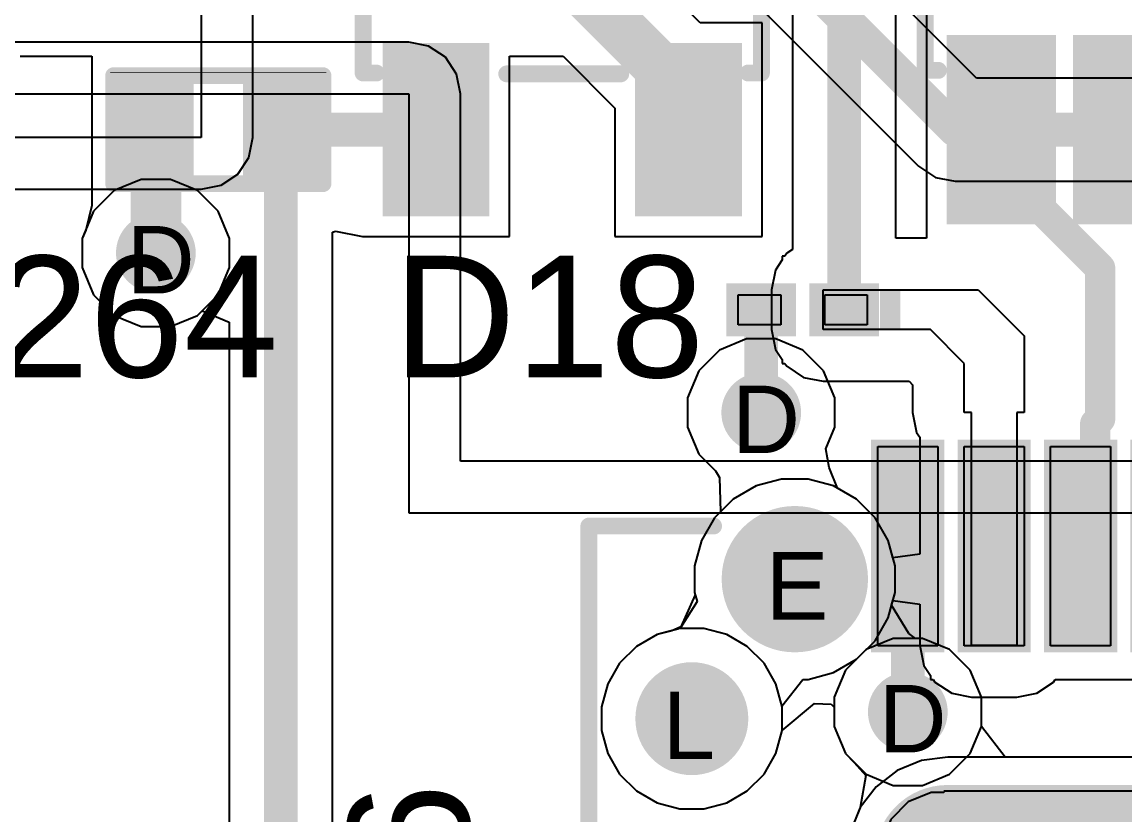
# Model space of a CAD drawing. Header units: inches. Extents: x -11 to 5428, y 0 to 5423.
# Drawn here: x 73.76 to 82.06, y 44.46 to 50.43 of the extents above; entities that cross this region are included whole.
import ezdxf

# ---------------------------------------------------------------- set-up
doc = ezdxf.new("R2010")
doc.units = ezdxf.units.IN
for name, color, linetype in [('Bottom Layer', 5, 'Continuous'), ('Bottom Solder', 6, 'Continuous'), ('Drill Drawing', 1, 'Continuous'), ('GND', 16, 'Continuous'), ('Multi-Layer', 9, 'Continuous'), ('Pad Holes', 156, 'Continuous'), ('PWR', 76, 'Continuous'), ('Top Layer', 1, 'Continuous'), ('Top Overlay', 2, 'Continuous'), ('Top Paste', 8, 'Continuous'), ('Top Solder', 216, 'Continuous'), ('Via Holes', 16, 'Continuous')]:
    doc.layers.add(name, color=color, linetype=linetype)
doc.styles.add('Arial', font='', dxfattribs={"height": 0.2})
doc.styles.get('Arial').set_extended_font_data('Arial')

# ---------------------------------------------------------------- blocks, each defined once
blk = doc.blocks.new('U_E_051N_4BH21_S1B_27')
at = {"layer": 'Bottom Layer'}
h = blk.add_hatch(color=5, dxfattribs=at)
edge = h.paths.add_edge_path()
edge.add_arc((1, 1.175), 0.5, 270, 450)
edge.add_line((1, 1.675), (-1, 1.675))
edge.add_arc((-1, 1.175), 0.5, 90, 270)
edge.add_line((-1, 0.675), (1, 0.675))
h = blk.add_hatch(color=5, dxfattribs=at)
edge = h.paths.add_edge_path()
edge.add_arc((-2.1499, -0.9251), 0.5, 0, 360)
h = blk.add_hatch(color=5, dxfattribs=at)
edge = h.paths.add_edge_path()
edge.add_arc((2.1501, -0.9251), 0.5, 0, 360)
at = {"layer": 'Bottom Solder'}
h = blk.add_hatch(color=6, dxfattribs=at)
edge = h.paths.add_edge_path()
edge.add_arc((1, 1.175), 0.5508, 270, 450)
edge.add_line((1, 1.7258), (-1, 1.7258))
edge.add_arc((-1, 1.175), 0.5508, 90, 270)
edge.add_line((-1, 0.6242), (1, 0.6242))
h = blk.add_hatch(color=6, dxfattribs=at)
edge = h.paths.add_edge_path()
edge.add_arc((-2.9251, 0.125), 0.1016, 0, 360)
h = blk.add_hatch(color=6, dxfattribs=at)
edge = h.paths.add_edge_path()
edge.add_arc((2.9251, 0.125), 0.1016, 0, 360)
h = blk.add_hatch(color=6, dxfattribs=at)
edge = h.paths.add_edge_path()
edge.add_arc((-2.1499, -0.9251), 0.5508, 0, 360)
h = blk.add_hatch(color=6, dxfattribs=at)
edge = h.paths.add_edge_path()
edge.add_arc((2.1501, -0.9251), 0.5508, 0, 360)
at = {"layer": 'GND'}
h = blk.add_hatch(color=16, dxfattribs=at)
edge = h.paths.add_edge_path()
edge.add_arc((1, 1.175), 0.5, 270, 450)
edge.add_line((1, 1.675), (-1, 1.675))
edge.add_arc((-1, 1.175), 0.5, 90, 270)
edge.add_line((-1, 0.675), (1, 0.675))
h = blk.add_hatch(color=16, dxfattribs=at)
edge = h.paths.add_edge_path()
edge.add_arc((-2.1499, -0.9251), 0.5, 0, 360)
h = blk.add_hatch(color=16, dxfattribs=at)
edge = h.paths.add_edge_path()
edge.add_arc((2.1501, -0.9251), 0.5, 0, 360)
at = {"layer": 'Multi-Layer'}
h = blk.add_hatch(color=9, dxfattribs=at)
edge = h.paths.add_edge_path()
edge.add_arc((1, 1.175), 0.5, 270, 450)
edge.add_line((1, 1.675), (-1, 1.675))
edge.add_arc((-1, 1.175), 0.5, 90, 270)
edge.add_line((-1, 0.675), (1, 0.675))
h = blk.add_hatch(color=9, dxfattribs=at)
edge = h.paths.add_edge_path()
edge.add_arc((-2.1499, -0.9251), 0.5, 0, 360)
h = blk.add_hatch(color=9, dxfattribs=at)
edge = h.paths.add_edge_path()
edge.add_arc((2.1501, -0.9251), 0.5, 0, 360)
at = {"layer": 'Pad Holes'}
h = blk.add_hatch(color=7, dxfattribs=at)
edge = h.paths.add_edge_path()
edge.add_arc((1, 1.175), 0.3, 270, 450)
edge.add_line((1, 1.475), (-1, 1.475))
edge.add_arc((-1, 1.175), 0.3, 90, 270)
edge.add_line((-1, 0.875), (1, 0.875))
h = blk.add_hatch(color=7, dxfattribs=at)
edge = h.paths.add_edge_path()
edge.add_arc((2.9251, 0.125), 0.425, 0, 360)
h = blk.add_hatch(color=7, dxfattribs=at)
edge = h.paths.add_edge_path()
edge.add_arc((-2.9251, 0.125), 0.35, 0, 360)
h = blk.add_hatch(color=7, dxfattribs=at)
edge = h.paths.add_edge_path()
edge.add_arc((-2.1499, -0.9251), 0.35, 0, 360)
h = blk.add_hatch(color=7, dxfattribs=at)
edge = h.paths.add_edge_path()
edge.add_arc((2.1501, -0.9251), 0.35, 0, 360)
at = {"layer": 'PWR'}
h = blk.add_hatch(color=76, dxfattribs=at)
edge = h.paths.add_edge_path()
edge.add_arc((1, 1.175), 0.5, 270, 450)
edge.add_line((1, 1.675), (-1, 1.675))
edge.add_arc((-1, 1.175), 0.5, 90, 270)
edge.add_line((-1, 0.675), (1, 0.675))
h = blk.add_hatch(color=76, dxfattribs=at)
edge = h.paths.add_edge_path()
edge.add_arc((-2.1499, -0.9251), 0.5, 0, 360)
h = blk.add_hatch(color=76, dxfattribs=at)
edge = h.paths.add_edge_path()
edge.add_arc((2.1501, -0.9251), 0.5, 0, 360)
at = {"layer": 'Top Layer'}
h = blk.add_hatch(color=1, dxfattribs=at)
edge = h.paths.add_edge_path()
edge.add_arc((1, 1.175), 0.5, 270, 450)
edge.add_line((1, 1.675), (-1, 1.675))
edge.add_arc((-1, 1.175), 0.5, 90, 270)
edge.add_line((-1, 0.675), (1, 0.675))
h = blk.add_hatch(color=1, dxfattribs=at)
edge = h.paths.add_edge_path()
edge.add_arc((-2.1499, -0.9251), 0.5, 0, 360)
for points in [[(-1.525, -1.925), (-1.525, -0.425), (-1.075, -0.425), (-1.075, -1.925)], [(-0.875, -1.925), (-0.875, -0.425), (-0.425, -0.425), (-0.425, -1.925)], [(-0.225, -1.925), (-0.225, -0.425), (0.225, -0.425), (0.225, -1.925)], [(0.425, -1.925), (0.425, -0.425), (0.875, -0.425), (0.875, -1.925)], [(1.075, -1.925), (1.075, -0.425), (1.525, -0.425), (1.525, -1.925)]]:
    blk.add_hatch(color=1, dxfattribs=at).paths.add_polyline_path(points)
h = blk.add_hatch(color=1, dxfattribs=at)
edge = h.paths.add_edge_path()
edge.add_arc((2.1501, -0.9251), 0.5, 0, 360)
at = {"layer": 'Top Solder'}
h = blk.add_hatch(color=216, dxfattribs=at)
edge = h.paths.add_edge_path()
edge.add_arc((1, 1.175), 0.5508, 270, 450)
edge.add_line((1, 1.7258), (-1, 1.7258))
edge.add_arc((-1, 1.175), 0.5508, 90, 270)
edge.add_line((-1, 0.6242), (1, 0.6242))
h = blk.add_hatch(color=216, dxfattribs=at)
edge = h.paths.add_edge_path()
edge.add_arc((-2.9251, 0.125), 0.1016, 0, 360)
h = blk.add_hatch(color=216, dxfattribs=at)
edge = h.paths.add_edge_path()
edge.add_arc((2.9251, 0.125), 0.1016, 0, 360)
h = blk.add_hatch(color=216, dxfattribs=at)
edge = h.paths.add_edge_path()
edge.add_arc((-2.1499, -0.9251), 0.5508, 0, 360)
for points in [[(-1.5758, -1.9758), (-1.5758, -0.3742), (-1.0242, -0.3742), (-1.0242, -1.9758)], [(-0.9258, -1.9758), (-0.9258, -0.3742), (-0.3742, -0.3742), (-0.3742, -1.9758)], [(-0.2758, -1.9758), (-0.2758, -0.3742), (0.2758, -0.3742), (0.2758, -1.9758)], [(0.3742, -1.9758), (0.3742, -0.3742), (0.9258, -0.3742), (0.9258, -1.9758)], [(1.0242, -1.9758), (1.0242, -0.3742), (1.5758, -0.3742), (1.5758, -1.9758)]]:
    blk.add_hatch(color=216, dxfattribs=at).paths.add_polyline_path(points)
h = blk.add_hatch(color=216, dxfattribs=at)
edge = h.paths.add_edge_path()
edge.add_arc((2.1501, -0.9251), 0.5508, 0, 360)
at = {"layer": 'Top Overlay'}
for points in [[(-1.6116, 1.575, 0.127, 0.127, 0), (-3.7, 1.575, 0.127, 0.127, 0)], [(-3.7, 1.575, 0.127, 0.127, 0), (-3.7, -1.325, 0.127, 0.127, 0)], [(3.7, 1.575, 0.127, 0.127, 0), (1.6116, 1.575, 0.127, 0.127, 0)], [(3.7, 1.575, 0.127, 0.127, 0), (3.7, -1.325, 0.127, 0.127, 0)], [(-2.7614, -1.325, 0.127, 0.127, 0), (-3.7, -1.325, 0.127, 0.127, 0)], [(3.7, -1.325, 0.127, 0.127, 0), (2.7617, -1.325, 0.127, 0.127, 0)]]:
    blk.add_lwpolyline(points, format="xyseb", dxfattribs=at)
for points in [[(-3.7318, 1.575, 0.0635, 0.0635, 1), (-3.6683, 1.575, 0.0635, 0.0635, 1)], [(-3.7318, 1.575, 0.0635, 0.0635, 1), (-3.6683, 1.575, 0.0635, 0.0635, 1)], [(-1.6433, 1.575, 0.0635, 0.0635, 1), (-1.5798, 1.575, 0.0635, 0.0635, 1)], [(1.5798, 1.575, 0.0635, 0.0635, 1), (1.6433, 1.575, 0.0635, 0.0635, 1)], [(3.6682, 1.575, 0.0635, 0.0635, 1), (3.7317, 1.575, 0.0635, 0.0635, 1)], [(3.6682, 1.575, 0.0635, 0.0635, 1), (3.7317, 1.575, 0.0635, 0.0635, 1)], [(-3.7318, -1.325, 0.0635, 0.0635, 1), (-3.6683, -1.325, 0.0635, 0.0635, 1)], [(-3.7318, -1.325, 0.0635, 0.0635, 1), (-3.6683, -1.325, 0.0635, 0.0635, 1)], [(-2.7931, -1.325, 0.0635, 0.0635, 1), (-2.7296, -1.325, 0.0635, 0.0635, 1)], [(2.7299, -1.325, 0.0635, 0.0635, 1), (2.7934, -1.325, 0.0635, 0.0635, 1)], [(3.6682, -1.325, 0.0635, 0.0635, 1), (3.7317, -1.325, 0.0635, 0.0635, 1)], [(3.6682, -1.325, 0.0635, 0.0635, 1), (3.7317, -1.325, 0.0635, 0.0635, 1)]]:
    blk.add_lwpolyline(points, format="xyseb", close=True, dxfattribs=at)
at = {"layer": 'Top Paste'}
for p, q in [((-1.1214, 1.68), (-1.2904, 1.61)), ((-1.0299, 1.68), (-1.1214, 1.68)), ((1.0501, 1.68), (-1.0299, 1.68)), ((1.1396, 1.68), (1.0501, 1.68)), ((1.0501, 1.68), (1.0501, 1.68)), ((1.305, 1.6115), (1.1396, 1.68)), ((-1.2904, 1.61), (-1.4198, 1.4806)), ((1.4316, 1.4849), (1.305, 1.6115)), ((-1.4198, 1.4806), (-1.4899, 1.3115)), ((1.5001, 1.3196), (1.4316, 1.4849)), ((-1.4899, 1.3115), (-1.4899, 1.22)), ((1.5001, 1.23), (1.5001, 1.3196)), ((-1.4899, 1.22), (-1.4899, 1.22)), ((-1.4899, 1.22), (-1.4899, 1.14)), ((1.5001, 1.15), (1.5001, 1.23)), ((-1.4899, 1.14), (-1.4899, 1.0465)), ((1.5001, 1.0565), (1.5001, 1.15)), ((1.5001, 1.15), (1.5001, 1.15)), ((-1.4899, 1.0465), (-1.4183, 0.8738)), ((1.4286, 0.8838), (1.5001, 1.0565)), ((-1.4183, 0.8738), (-1.2861, 0.7416)), ((1.2964, 0.7516), (1.4286, 0.8838)), ((1.1236, 0.68), (1.2964, 0.7516)), ((-1.2861, 0.7416), (-1.1133, 0.67)), ((-1.1133, 0.67), (-1.0199, 0.67)), ((-1.0199, 0.67), (-1.0199, 0.67)), ((-1.0199, 0.67), (1.0201, 0.67)), ((1.0201, 0.67), (1.0221, 0.67)), ((1.0221, 0.67), (1.0258, 0.6716)), ((1.0258, 0.6716), (1.0286, 0.6744)), ((1.0286, 0.6744), (1.0301, 0.678)), ((1.0301, 0.678), (1.0301, 0.68)), ((1.0301, 0.68), (1.1236, 0.68)), ((-1.5249, -1.9238), (-1.5249, -0.4237)), ((-1.5249, -0.4237), (-1.0749, -0.4237)), ((-1.0749, -0.4237), (-1.0749, -1.9238)), ((-0.8749, -1.9238), (-0.8749, -0.4237)), ((-0.8749, -0.4237), (-0.4249, -0.4237)), ((-0.4249, -0.4237), (-0.4249, -1.9238)), ((-0.2249, -1.9238), (-0.2249, -0.4237)), ((-0.2249, -0.4237), (0.2251, -0.4237)), ((0.2251, -0.4237), (0.2251, -1.9238)), ((0.425, -1.9238), (0.425, -0.4237)), ((0.425, -0.4237), (0.8751, -0.4237)), ((0.8751, -0.4237), (0.8751, -1.9238)), ((1.075, -1.9238), (1.075, -0.4237)), ((1.075, -0.4237), (1.5251, -0.4237)), ((1.5251, -0.4237), (1.5251, -1.9238)), ((-1.0749, -1.9238), (-1.5249, -1.9238)), ((-0.4249, -1.9238), (-0.8749, -1.9238)), ((0.2251, -1.9238), (-0.2249, -1.9238)), ((0.8751, -1.9238), (0.425, -1.9238)), ((1.5251, -1.9238), (1.075, -1.9238))]:
    blk.add_line(p, q, dxfattribs=at)
for points in [[(-1.8999, -0.925, 0.5, 0.5, 1), (-2.3998, -0.925, 0.5, 0.5, 1)], [(2.4, -0.925, 0.5, 0.5, 1), (1.9002, -0.925, 0.5, 0.5, 1)], [(-2.5248, -0.925, 0.25, 0.25, 1), (-2.2748, -0.925, 0.25, 0.25, 1)], [(-2.0249, -0.925, 0.25, 0.25, 1), (-1.7749, -0.925, 0.25, 0.25, 1)], [(1.7752, -0.925, 0.25, 0.25, 1), (2.0252, -0.925, 0.25, 0.25, 1)], [(2.275, -0.925, 0.25, 0.25, 1), (2.525, -0.925, 0.25, 0.25, 1)]]:
    blk.add_lwpolyline(points, format="xyseb", close=True, dxfattribs=at)
blk = doc.blocks.new('R___0402_35')
at = {"layer": 'Top Layer'}
for points in [[(-0.6985, -0.3175), (-0.6985, 0.3175), (-0.2413, 0.3175), (-0.2413, -0.3175)], [(0.2413, -0.3175), (0.2413, 0.3175), (0.6985, 0.3175), (0.6985, -0.3175)]]:
    blk.add_hatch(color=1, dxfattribs=at).paths.add_polyline_path(points)
at = {"layer": 'Top Paste'}
for points in [[(-0.6985, -0.3175), (-0.6985, 0.3175), (-0.2413, 0.3175), (-0.2413, -0.3175)], [(0.2413, -0.3175), (0.2413, 0.3175), (0.6985, 0.3175), (0.6985, -0.3175)]]:
    blk.add_hatch(color=8, dxfattribs=at).paths.add_polyline_path(points)
at = {"layer": 'Top Solder'}
for points in [[(-0.7535, -0.3725), (-0.7535, 0.3725), (-0.1863, 0.3725), (-0.1863, -0.3725)], [(0.1863, -0.3725), (0.1863, 0.3725), (0.7535, 0.3725), (0.7535, -0.3725)]]:
    blk.add_hatch(color=216, dxfattribs=at).paths.add_polyline_path(points)
at = {"layer": 'Top Overlay'}
for points in [[(0.7874, 0.4064, 0.127, 0.127, 0), (-0.7874, 0.4064, 0.127, 0.127, 0)], [(-0.7874, 0.4064, 0.127, 0.127, 0), (-0.7874, -0.4064, 0.127, 0.127, 0)], [(0.7874, 0.4064, 0.127, 0.127, 0), (0.7874, -0.4064, 0.127, 0.127, 0)], [(0.7874, -0.4064, 0.127, 0.127, 0), (-0.7874, -0.4064, 0.127, 0.127, 0)], [(0.8128, -0.4318, 0.00323, 0.00323, 0), (-0.8128, -0.4318, 0.00323, 0.00323, 0)]]:
    blk.add_lwpolyline(points, format="xyseb", dxfattribs=at)
for points in [[(-0.8191, 0.4064, 0.0635, 0.0635, 1), (-0.7556, 0.4064, 0.0635, 0.0635, 1)], [(-0.8191, 0.4064, 0.0635, 0.0635, 1), (-0.7556, 0.4064, 0.0635, 0.0635, 1)], [(0.7557, 0.4064, 0.0635, 0.0635, 1), (0.8192, 0.4064, 0.0635, 0.0635, 1)], [(0.7557, 0.4064, 0.0635, 0.0635, 1), (0.8192, 0.4064, 0.0635, 0.0635, 1)], [(-0.8191, -0.4064, 0.0635, 0.0635, 1), (-0.7556, -0.4064, 0.0635, 0.0635, 1)], [(-0.8191, -0.4064, 0.0635, 0.0635, 1), (-0.7556, -0.4064, 0.0635, 0.0635, 1)], [(0.7557, -0.4064, 0.0635, 0.0635, 1), (0.8192, -0.4064, 0.0635, 0.0635, 1)], [(0.7557, -0.4064, 0.0635, 0.0635, 1), (0.8192, -0.4064, 0.0635, 0.0635, 1)], [(-0.8136, -0.4318, 0.00161, 0.00161, 1), (-0.812, -0.4318, 0.00161, 0.00161, 1)], [(0.812, -0.4318, 0.00161, 0.00161, 1), (0.8136, -0.4318, 0.00161, 0.00161, 1)]]:
    blk.add_lwpolyline(points, format="xyseb", close=True, dxfattribs=at)
blk = doc.blocks.new('D_____0201_51')
at = {"layer": 'Top Layer'}
for points in [[(-0.525, 0.15), (-0.1, 0.15), (-0.1, -0.15), (-0.525, -0.15)], [(0.1, 0.15), (0.525, 0.15), (0.525, -0.15), (0.1, -0.15)]]:
    blk.add_hatch(color=1, dxfattribs=at).paths.add_polyline_path(points)
at = {"layer": 'Top Overlay'}
blk.add_hatch(color=2, dxfattribs=at).paths.add_polyline_path([(-0.7348, -0.1498), (-0.5824, -0.1498), (-0.5824, 0.1501), (-0.7348, 0.1501)])
at = {"layer": 'Top Solder'}
for points in [[(-0.575, 0.2), (-0.05, 0.2), (-0.05, -0.2), (-0.575, -0.2)], [(0.05, 0.2), (0.575, 0.2), (0.575, -0.2), (0.05, -0.2)]]:
    blk.add_hatch(color=216, dxfattribs=at).paths.add_polyline_path(points)
at = {"layer": 'Top Paste'}
for p, q in [((-0.485, -0.1125), (-0.485, 0.1125)), ((-0.485, 0.1125), (-0.165, 0.1125)), ((-0.165, 0.1125), (-0.165, -0.1125)), ((0.165, -0.1125), (0.165, 0.1125)), ((0.165, 0.1125), (0.485, 0.1125)), ((0.485, 0.1125), (0.485, -0.1125)), ((-0.165, -0.1125), (-0.485, -0.1125)), ((0.485, -0.1125), (0.165, -0.1125))]:
    blk.add_line(p, q, dxfattribs=at)
blk = doc.blocks.new('SOT_23_5_52')
at = {"layer": 'Top Layer'}
for points in [[(-1.85, 1.25), (-0.75, 1.25), (-0.75, 0.65), (-1.85, 0.65)], [(0.75, 1.25), (1.85, 1.25), (1.85, 0.65), (0.75, 0.65)], [(-1.85, 0.3), (-0.75, 0.3), (-0.75, -0.3), (-1.85, -0.3)], [(-1.85, -0.65), (-0.75, -0.65), (-0.75, -1.25), (-1.85, -1.25)], [(0.75, -0.65), (1.85, -0.65), (1.85, -1.25), (0.75, -1.25)]]:
    blk.add_hatch(color=1, dxfattribs=at).paths.add_polyline_path(points)
at = {"layer": 'Top Paste'}
for points in [[(-1.85, 1.25), (-0.75, 1.25), (-0.75, 0.65), (-1.85, 0.65)], [(0.75, 1.25), (1.85, 1.25), (1.85, 0.65), (0.75, 0.65)], [(-1.85, 0.3), (-0.75, 0.3), (-0.75, -0.3), (-1.85, -0.3)], [(-1.85, -0.65), (-0.75, -0.65), (-0.75, -1.25), (-1.85, -1.25)], [(0.75, -0.65), (1.85, -0.65), (1.85, -1.25), (0.75, -1.25)]]:
    blk.add_hatch(color=8, dxfattribs=at).paths.add_polyline_path(points)
at = {"layer": 'Top Solder'}
for points in [[(-1.9516, 1.3516), (-0.6484, 1.3516), (-0.6484, 0.5484), (-1.9516, 0.5484)], [(0.6484, 1.3516), (1.9516, 1.3516), (1.9516, 0.5484), (0.6484, 0.5484)], [(-1.9516, 0.4016), (-0.6484, 0.4016), (-0.6484, -0.4016), (-1.9516, -0.4016)], [(-1.9516, -0.5484), (-0.6484, -0.5484), (-0.6484, -1.3516), (-1.9516, -1.3516)], [(0.6484, -0.5484), (1.9516, -0.5484), (1.9516, -1.3516), (0.6484, -1.3516)]]:
    blk.add_hatch(color=216, dxfattribs=at).paths.add_polyline_path(points)
at = {"layer": 'Top Overlay'}
for points in [[(0.8736, 1.4986, 0.127, 0.127, 0), (-0.879, 1.4986, 0.127, 0.127, 0)], [(-0.879, 1.3986, 0.127, 0.127, 0), (-0.879, 1.4986, 0.127, 0.127, 0)], [(0.8736, 1.3986, 0.127, 0.127, 0), (0.8736, 1.4986, 0.127, 0.127, 0)], [(-2.0066, 0.9398, 0.127, 0.127, 0), (-2.1336, 1.0668, 0.127, 0.127, 0)], [(-2.1336, 0.8128, 0.127, 0.127, 0), (-2.1336, 1.0668, 0.127, 0.127, 0)], [(-2.1336, 0.8128, 0.127, 0.127, 0), (-2.0066, 0.9398, 0.127, 0.127, 0)], [(0.88, -0.418, 0.127, 0.127, 0), (0.88, 0.44, 0.127, 0.127, 0)], [(-0.879, -1.4986, 0.127, 0.127, 0), (-0.879, -1.3986, 0.127, 0.127, 0)], [(0.8736, -1.4986, 0.127, 0.127, 0), (0.8736, -1.3986, 0.127, 0.127, 0)], [(0.8736, -1.4986, 0.127, 0.127, 0), (-0.879, -1.4986, 0.127, 0.127, 0)]]:
    blk.add_lwpolyline(points, format="xyseb", dxfattribs=at)
for points in [[(-0.9108, 1.4986, 0.0635, 0.0635, 1), (-0.8473, 1.4986, 0.0635, 0.0635, 1)], [(-0.9108, 1.4986, 0.0635, 0.0635, 1), (-0.8473, 1.4986, 0.0635, 0.0635, 1)], [(0.8418, 1.4986, 0.0635, 0.0635, 1), (0.9053, 1.4986, 0.0635, 0.0635, 1)], [(0.8418, 1.4986, 0.0635, 0.0635, 1), (0.9053, 1.4986, 0.0635, 0.0635, 1)], [(-0.9108, 1.3986, 0.0635, 0.0635, 1), (-0.8473, 1.3986, 0.0635, 0.0635, 1)], [(0.8418, 1.3986, 0.0635, 0.0635, 1), (0.9053, 1.3986, 0.0635, 0.0635, 1)], [(-2.1654, 1.0668, 0.0635, 0.0635, 1), (-2.1019, 1.0668, 0.0635, 0.0635, 1)], [(-2.1654, 1.0668, 0.0635, 0.0635, 1), (-2.1019, 1.0668, 0.0635, 0.0635, 1)], [(-2.0384, 0.9398, 0.0635, 0.0635, 1), (-1.9749, 0.9398, 0.0635, 0.0635, 1)], [(-2.0384, 0.9398, 0.0635, 0.0635, 1), (-1.9749, 0.9398, 0.0635, 0.0635, 1)], [(-2.1654, 0.8128, 0.0635, 0.0635, 1), (-2.1019, 0.8128, 0.0635, 0.0635, 1)], [(-2.1654, 0.8128, 0.0635, 0.0635, 1), (-2.1019, 0.8128, 0.0635, 0.0635, 1)], [(0.8482, 0.44, 0.0635, 0.0635, 1), (0.9117, 0.44, 0.0635, 0.0635, 1)], [(0.8482, -0.418, 0.0635, 0.0635, 1), (0.9117, -0.418, 0.0635, 0.0635, 1)], [(-0.9108, -1.3986, 0.0635, 0.0635, 1), (-0.8473, -1.3986, 0.0635, 0.0635, 1)], [(0.8418, -1.3986, 0.0635, 0.0635, 1), (0.9053, -1.3986, 0.0635, 0.0635, 1)], [(-0.9108, -1.4986, 0.0635, 0.0635, 1), (-0.8473, -1.4986, 0.0635, 0.0635, 1)], [(-0.9108, -1.4986, 0.0635, 0.0635, 1), (-0.8473, -1.4986, 0.0635, 0.0635, 1)], [(0.8418, -1.4986, 0.0635, 0.0635, 1), (0.9053, -1.4986, 0.0635, 0.0635, 1)], [(0.8418, -1.4986, 0.0635, 0.0635, 1), (0.9053, -1.4986, 0.0635, 0.0635, 1)]]:
    blk.add_lwpolyline(points, format="xyseb", close=True, dxfattribs=at)
blk = doc.blocks.new('SOT_23_6_53')
at = {"layer": 'Top Layer'}
for points in [[(-1.92, 1.26), (-0.7, 1.26), (-0.7, 0.64), (-1.92, 0.64)], [(0.7, 1.26), (1.92, 1.26), (1.92, 0.64), (0.7, 0.64)], [(-1.92, 0.31), (-0.7, 0.31), (-0.7, -0.31), (-1.92, -0.31)], [(0.7, 0.31), (1.92, 0.31), (1.92, -0.31), (0.7, -0.31)], [(-1.92, -0.64), (-0.7, -0.64), (-0.7, -1.26), (-1.92, -1.26)], [(0.7, -0.64), (1.92, -0.64), (1.92, -1.26), (0.7, -1.26)]]:
    blk.add_hatch(color=1, dxfattribs=at).paths.add_polyline_path(points)
at = {"layer": 'Top Paste'}
for points in [[(-1.92, 1.26), (-0.7, 1.26), (-0.7, 0.64), (-1.92, 0.64)], [(0.7, 1.26), (1.92, 1.26), (1.92, 0.64), (0.7, 0.64)], [(-1.92, 0.31), (-0.7, 0.31), (-0.7, -0.31), (-1.92, -0.31)], [(0.7, 0.31), (1.92, 0.31), (1.92, -0.31), (0.7, -0.31)], [(-1.92, -0.64), (-0.7, -0.64), (-0.7, -1.26), (-1.92, -1.26)], [(0.7, -0.64), (1.92, -0.64), (1.92, -1.26), (0.7, -1.26)]]:
    blk.add_hatch(color=8, dxfattribs=at).paths.add_polyline_path(points)
at = {"layer": 'Top Solder'}
for points in [[(-2.0216, 1.3616), (-0.5984, 1.3616), (-0.5984, 0.5384), (-2.0216, 0.5384)], [(0.5984, 1.3616), (2.0216, 1.3616), (2.0216, 0.5384), (0.5984, 0.5384)], [(-2.0216, 0.4116), (-0.5984, 0.4116), (-0.5984, -0.4116), (-2.0216, -0.4116)], [(0.5984, 0.4116), (2.0216, 0.4116), (2.0216, -0.4116), (0.5984, -0.4116)], [(-2.0216, -0.5384), (-0.5984, -0.5384), (-0.5984, -1.3616), (-2.0216, -1.3616)], [(0.5984, -0.5384), (2.0216, -0.5384), (2.0216, -1.3616), (0.5984, -1.3616)]]:
    blk.add_hatch(color=216, dxfattribs=at).paths.add_polyline_path(points)
at = {"layer": 'Top Overlay'}
for points in [[(0.8636, 1.524, 0.127, 0.127, 0), (-0.889, 1.524, 0.127, 0.127, 0)], [(-0.889, 1.424, 0.127, 0.127, 0), (-0.889, 1.524, 0.127, 0.127, 0)], [(0.8636, 1.424, 0.127, 0.127, 0), (0.8636, 1.524, 0.127, 0.127, 0)], [(-2.0574, 0.9652, 0.127, 0.127, 0), (-2.1844, 1.0922, 0.127, 0.127, 0)], [(-2.1844, 0.8382, 0.127, 0.127, 0), (-2.1844, 1.0922, 0.127, 0.127, 0)], [(-2.1844, 0.8382, 0.127, 0.127, 0), (-2.0574, 0.9652, 0.127, 0.127, 0)], [(-0.889, -1.524, 0.127, 0.127, 0), (-0.889, -1.424, 0.127, 0.127, 0)], [(0.8636, -1.524, 0.127, 0.127, 0), (0.8636, -1.424, 0.127, 0.127, 0)], [(0.8636, -1.524, 0.127, 0.127, 0), (-0.889, -1.524, 0.127, 0.127, 0)]]:
    blk.add_lwpolyline(points, format="xyseb", dxfattribs=at)
for points in [[(-0.9207, 1.524, 0.0635, 0.0635, 1), (-0.8572, 1.524, 0.0635, 0.0635, 1)], [(-0.9207, 1.524, 0.0635, 0.0635, 1), (-0.8572, 1.524, 0.0635, 0.0635, 1)], [(0.8319, 1.524, 0.0635, 0.0635, 1), (0.8954, 1.524, 0.0635, 0.0635, 1)], [(0.8319, 1.524, 0.0635, 0.0635, 1), (0.8954, 1.524, 0.0635, 0.0635, 1)], [(-0.9207, 1.424, 0.0635, 0.0635, 1), (-0.8572, 1.424, 0.0635, 0.0635, 1)], [(0.8319, 1.424, 0.0635, 0.0635, 1), (0.8954, 1.424, 0.0635, 0.0635, 1)], [(-2.2161, 1.0922, 0.0635, 0.0635, 1), (-2.1526, 1.0922, 0.0635, 0.0635, 1)], [(-2.2161, 1.0922, 0.0635, 0.0635, 1), (-2.1526, 1.0922, 0.0635, 0.0635, 1)], [(-2.0891, 0.9652, 0.0635, 0.0635, 1), (-2.0256, 0.9652, 0.0635, 0.0635, 1)], [(-2.0891, 0.9652, 0.0635, 0.0635, 1), (-2.0256, 0.9652, 0.0635, 0.0635, 1)], [(-2.2161, 0.8382, 0.0635, 0.0635, 1), (-2.1526, 0.8382, 0.0635, 0.0635, 1)], [(-2.2161, 0.8382, 0.0635, 0.0635, 1), (-2.1526, 0.8382, 0.0635, 0.0635, 1)], [(-0.9207, -1.424, 0.0635, 0.0635, 1), (-0.8572, -1.424, 0.0635, 0.0635, 1)], [(0.8319, -1.424, 0.0635, 0.0635, 1), (0.8954, -1.424, 0.0635, 0.0635, 1)], [(-0.9207, -1.524, 0.0635, 0.0635, 1), (-0.8572, -1.524, 0.0635, 0.0635, 1)], [(-0.9207, -1.524, 0.0635, 0.0635, 1), (-0.8572, -1.524, 0.0635, 0.0635, 1)], [(0.8319, -1.524, 0.0635, 0.0635, 1), (0.8954, -1.524, 0.0635, 0.0635, 1)], [(0.8319, -1.524, 0.0635, 0.0635, 1), (0.8954, -1.524, 0.0635, 0.0635, 1)]]:
    blk.add_lwpolyline(points, format="xyseb", close=True, dxfattribs=at)

msp = doc.modelspace()

# ---------------------------------------------------------------- hatches: boundary and pattern name
at = {"layer": 'Bottom Layer'}
h = msp.add_hatch(color=5, dxfattribs=at)
edge = h.paths.add_edge_path()
edge.add_arc((74.7663, 48.6871), 0.3, 0, 360)
h = msp.add_hatch(color=5, dxfattribs=at)
edge = h.paths.add_edge_path()
edge.add_arc((79.3216, 47.4858), 0.3, 0, 360)
h = msp.add_hatch(color=5, dxfattribs=at)
edge = h.paths.add_edge_path()
edge.add_arc((80.4247, 45.2325), 0.3, 0, 360)
at = {"layer": 'GND'}
h = msp.add_hatch(color=16, dxfattribs=at)
edge = h.paths.add_edge_path()
edge.add_arc((74.7663, 48.6871), 0.3, 0, 360)
h = msp.add_hatch(color=16, dxfattribs=at)
edge = h.paths.add_edge_path()
edge.add_arc((79.3216, 47.4858), 0.3, 0, 360)
h = msp.add_hatch(color=16, dxfattribs=at)
edge = h.paths.add_edge_path()
edge.add_arc((80.4247, 45.2325), 0.3, 0, 360)
at = {"layer": 'PWR'}
h = msp.add_hatch(color=76, dxfattribs=at)
edge = h.paths.add_edge_path()
edge.add_arc((74.7663, 48.6871), 0.3, 0, 360)
h = msp.add_hatch(color=76, dxfattribs=at)
edge = h.paths.add_edge_path()
edge.add_arc((79.3216, 47.4858), 0.3, 0, 360)
h = msp.add_hatch(color=76, dxfattribs=at)
edge = h.paths.add_edge_path()
edge.add_arc((80.4247, 45.2325), 0.3, 0, 360)
at = {"layer": 'Top Layer'}
h = msp.add_hatch(color=1, dxfattribs=at)
edge = h.paths.add_edge_path()
edge.add_arc((74.7663, 48.6871), 0.3, 0, 360)
h = msp.add_hatch(color=1, dxfattribs=at)
edge = h.paths.add_edge_path()
edge.add_arc((79.3216, 47.4858), 0.3, 0, 360)
h = msp.add_hatch(color=1, dxfattribs=at)
edge = h.paths.add_edge_path()
edge.add_arc((80.4247, 45.2325), 0.3, 0, 360)
at = {"layer": 'Via Holes'}
h = msp.add_hatch(color=7, dxfattribs=at)
edge = h.paths.add_edge_path()
edge.add_arc((74.7663, 48.6871), 0.15, 0, 360)
h = msp.add_hatch(color=7, dxfattribs=at)
edge = h.paths.add_edge_path()
edge.add_arc((79.3216, 47.4858), 0.15, 0, 360)
h = msp.add_hatch(color=7, dxfattribs=at)
edge = h.paths.add_edge_path()
edge.add_arc((80.4247, 45.2325), 0.15, 0, 360)

# ---------------------------------------------------------------- linework, layer by layer
at = {"layer": 'Bottom Layer'}
for p, q in [((80.9414, 50.004), (79.163, 51.7825)), ((78.4998, 51.3469), (80.5058, 49.3408)), ((84.2383, 50.004), (80.9414, 50.004)), ((80.5058, 49.3408), (80.6319, 49.2566)), ((74.6561, 49.2411), (74.4525, 49.1567)), ((74.8765, 49.2411), (74.6561, 49.2411)), ((75.0801, 49.1567), (74.8765, 49.2411)), ((80.6319, 49.2566), (80.7805, 49.2271)), ((80.7805, 49.2271), (84.2383, 49.2271)), ((74.4525, 49.1567), (74.2966, 49.0009)), ((75.236, 49.0009), (75.0801, 49.1567)), ((74.2966, 49.0009), (74.2123, 48.7973)), ((75.3203, 48.7973), (75.236, 49.0009)), ((74.2123, 48.7973), (74.2123, 48.5769)), ((75.3203, 48.5769), (75.3203, 48.7973)), ((74.2123, 48.5769), (74.2966, 48.3732)), ((75.236, 48.3732), (75.3203, 48.5769)), ((74.2966, 48.3732), (74.4525, 48.2174)), ((75.0801, 48.2174), (75.236, 48.3732)), ((74.4525, 48.2174), (74.6561, 48.1331)), ((74.8765, 48.1331), (75.0801, 48.2174)), ((74.6561, 48.1331), (74.8765, 48.1331)), ((79.4752, 46.9859), (79.2835, 46.9345)), ((79.6738, 46.9859), (79.4752, 46.9859)), ((79.8655, 46.9345), (79.6738, 46.9859)), ((79.2835, 46.9345), (79.1115, 46.8352)), ((80.0375, 46.8352), (79.8655, 46.9345)), ((79.1115, 46.8352), (78.9712, 46.6948)), ((80.1779, 46.6948), (80.0375, 46.8352)), ((78.9712, 46.6948), (78.8719, 46.5229)), ((80.2771, 46.5229), (80.1779, 46.6948)), ((78.8719, 46.5229), (78.8205, 46.3311)), ((80.3285, 46.3311), (80.2771, 46.5229)), ((78.8205, 46.3311), (78.8205, 46.1326)), ((80.3285, 46.1326), (80.3285, 46.3311)), ((78.8389, 46.064), (78.7132, 45.8657)), ((78.8205, 46.1326), (78.8389, 46.064)), ((80.2771, 45.9408), (80.3285, 46.1326)), ((80.1779, 45.7689), (80.2771, 45.9408)), ((78.5375, 45.8146), (78.3826, 45.7252)), ((78.6936, 45.8564), (78.5375, 45.8146)), ((78.7132, 45.8657), (78.6936, 45.8564)), ((80.0375, 45.6285), (80.1779, 45.7689)), ((78.3826, 45.7252), (78.2562, 45.5988)), ((78.2562, 45.5988), (78.1668, 45.4439)), ((79.8655, 45.5293), (80.0375, 45.6285)), ((79.6738, 45.4779), (79.8655, 45.5293)), ((78.1668, 45.4439), (78.1206, 45.2712)), ((79.4776, 45.2747), (79.6335, 45.4779)), ((79.6335, 45.4779), (79.6738, 45.4779)), ((78.1206, 45.2712), (78.1206, 45.0924)), ((79.4785, 45.2712), (79.4776, 45.2747)), ((79.4785, 45.0924), (79.4785, 45.2712)), ((78.1206, 45.0924), (78.1668, 44.9198)), ((79.4323, 44.9198), (79.4785, 45.0924)), ((78.1668, 44.9198), (78.2562, 44.7649)), ((79.3429, 44.7649), (79.4323, 44.9198)), ((80.5278, 44.8664), (80.3444, 44.7905)), ((80.7246, 44.8924), (80.5278, 44.8664)), ((82.7246, 44.8924), (80.7246, 44.8924)), ((78.2562, 44.7649), (78.3826, 44.6385)), ((79.2165, 44.6385), (79.3429, 44.7649)), ((80.3444, 44.7905), (80.1869, 44.6696)), ((80.1869, 44.6696), (80.066, 44.5121)), ((78.3826, 44.6385), (78.5375, 44.5491)), ((79.0616, 44.5491), (79.2165, 44.6385)), ((78.5375, 44.5491), (78.7102, 44.5028)), ((78.7102, 44.5028), (78.8889, 44.5028)), ((78.8889, 44.5028), (79.0616, 44.5491)), ((80.066, 44.5121), (79.99, 44.3287))]:
    msp.add_line(p, q, dxfattribs=at)
for points in [[(78.7745, 51.6216, 0.254, 0.254, 0), (80.7805, 49.6155, 0.254, 0.254, 0)], [(80.7805, 49.6155, 0.254, 0.254, 0), (84.6333, 49.6155, 0.254, 0.254, 0)]]:
    msp.add_lwpolyline(points, format="xyseb", dxfattribs=at)
msp.add_lwpolyline([(80.717, 49.6155, 0.127, 0.127, 1), (80.844, 49.6155, 0.127, 0.127, 1)], format="xyseb", close=True, dxfattribs=at)
msp.add_lwpolyline([(80.717, 49.6155, 0.127, 0.127, 1), (80.844, 49.6155, 0.127, 0.127, 1)], format="xyseb", close=True, dxfattribs=at)
at = {"layer": 'GND'}
for p, q in [((76.6703, 50.2741), (69.4411, 50.2741)), ((76.8189, 50.2445), (76.6703, 50.2741)), ((76.945, 50.1603), (76.8189, 50.2445)), ((77.0292, 50.0343), (76.945, 50.1603)), ((77.0588, 49.8857), (77.0292, 50.0343)), ((69.4411, 49.8857), (76.6703, 49.8857)), ((76.6703, 49.8857), (76.6703, 46.7319)), ((77.0588, 47.1203), (77.0588, 49.8857)), ((74.6561, 49.2411), (74.4525, 49.1567)), ((74.8765, 49.2411), (74.6561, 49.2411)), ((75.0801, 49.1567), (74.8765, 49.2411)), ((74.4525, 49.1567), (74.2966, 49.0009)), ((75.236, 49.0009), (75.0801, 49.1567)), ((74.2966, 49.0009), (74.2123, 48.7973)), ((75.3203, 48.7973), (75.236, 49.0009)), ((74.2123, 48.7973), (74.2123, 48.5769)), ((75.3203, 48.5769), (75.3203, 48.7973)), ((74.2123, 48.5769), (74.2966, 48.3732)), ((75.236, 48.3732), (75.3203, 48.5769)), ((74.2966, 48.3732), (74.4525, 48.2174)), ((75.0801, 48.2174), (75.236, 48.3732)), ((74.4525, 48.2174), (74.6561, 48.1331)), ((74.8765, 48.1331), (75.0801, 48.2174)), ((74.6561, 48.1331), (74.8765, 48.1331)), ((84.8877, 47.1203), (77.0588, 47.1203)), ((76.6703, 46.7319), (84.8877, 46.7319)), ((78.5375, 45.8146), (78.3826, 45.7252)), ((78.7102, 45.8608), (78.5375, 45.8146)), ((78.8889, 45.8608), (78.7102, 45.8608)), ((79.0616, 45.8146), (78.8889, 45.8608)), ((79.2165, 45.7252), (79.0616, 45.8146)), ((80.3145, 45.7865), (80.1109, 45.7021)), ((80.5349, 45.7865), (80.3145, 45.7865)), ((80.7385, 45.7021), (80.5349, 45.7865)), ((78.3826, 45.7252), (78.2562, 45.5988)), ((79.3429, 45.5988), (79.2165, 45.7252)), ((80.1109, 45.7021), (79.955, 45.5463)), ((80.8943, 45.5463), (80.7385, 45.7021)), ((78.2562, 45.5988), (78.1668, 45.4439)), ((79.4323, 45.4439), (79.3429, 45.5988)), ((79.955, 45.5463), (79.8707, 45.3427)), ((80.9787, 45.3427), (80.8943, 45.5463)), ((78.1668, 45.4439), (78.1206, 45.2712)), ((79.4785, 45.2712), (79.4323, 45.4439)), ((79.8707, 45.3427), (79.8707, 45.1223)), ((80.9787, 45.1223), (80.9787, 45.3427)), ((78.1206, 45.2712), (78.1206, 45.0924)), ((79.4785, 45.0924), (79.4785, 45.2712)), ((78.1206, 45.0924), (78.1668, 44.9198)), ((79.4323, 44.9198), (79.4785, 45.0924)), ((79.8707, 45.1223), (79.955, 44.9187)), ((80.8943, 44.9187), (80.9787, 45.1223)), ((78.1668, 44.9198), (78.2562, 44.7649)), ((79.3429, 44.7649), (79.4323, 44.9198)), ((79.955, 44.9187), (80.1109, 44.7628)), ((80.7385, 44.7628), (80.8943, 44.9187)), ((78.2562, 44.7649), (78.3826, 44.6385)), ((79.2165, 44.6385), (79.3429, 44.7649)), ((80.1109, 44.7628), (80.3145, 44.6785)), ((80.5349, 44.6785), (80.7385, 44.7628)), ((80.3145, 44.6785), (80.5349, 44.6785)), ((78.3826, 44.6385), (78.5375, 44.5491)), ((79.0616, 44.5491), (79.2165, 44.6385)), ((78.5375, 44.5491), (78.7102, 44.5028)), ((78.7102, 44.5028), (78.8889, 44.5028)), ((78.8889, 44.5028), (79.0616, 44.5491))]:
    msp.add_line(p, q, dxfattribs=at)
at = {"layer": 'PWR'}
for p, q in [((75.1078, 60.5028), (75.1078, 49.5554)), ((75.4963, 49.5554), (75.4963, 60.5028)), ((75.1078, 49.5554), (70.7264, 49.5554)), ((75.4667, 49.4067), (75.4963, 49.5554)), ((75.3825, 49.2807), (75.4667, 49.4067)), ((75.2565, 49.1965), (75.3825, 49.2807)), ((71.1149, 49.1669), (75.1078, 49.1669)), ((75.1078, 49.1669), (75.2565, 49.1965)), ((79.2114, 48.0398), (79.0078, 47.9555)), ((79.4318, 48.0398), (79.2114, 48.0398)), ((79.6355, 47.9555), (79.4318, 48.0398)), ((79.0078, 47.9555), (78.852, 47.7996)), ((79.7913, 47.7996), (79.6355, 47.9555)), ((78.852, 47.7996), (78.7676, 47.596)), ((79.8756, 47.596), (79.7913, 47.7996)), ((78.7676, 47.596), (78.7676, 47.3756)), ((79.8756, 47.3756), (79.8756, 47.596)), ((78.7676, 47.3756), (78.852, 47.172)), ((79.8082, 47.2128), (79.8756, 47.3756)), ((78.852, 47.172), (78.9777, 47.0463)), ((79.832, 47.0726), (79.8082, 47.2128)), ((79.8956, 46.9171), (79.832, 47.0726)), ((78.9777, 47.0463), (79.0083, 46.9981)), ((79.0083, 46.9981), (79.0147, 46.7384)), ((80.0375, 46.8352), (79.8956, 46.9171)), ((80.1779, 46.6948), (80.0375, 46.8352)), ((79.0147, 46.7384), (78.9712, 46.6948)), ((78.9712, 46.6948), (78.8719, 46.5229)), ((80.2771, 46.5229), (80.1779, 46.6948)), ((78.8719, 46.5229), (78.8205, 46.3311)), ((80.3285, 46.3311), (80.2771, 46.5229)), ((78.8205, 46.3311), (78.8205, 46.1326)), ((80.3285, 46.1326), (80.3285, 46.3311)), ((78.8253, 46.1148), (78.7159, 45.8735)), ((78.8205, 46.1326), (78.8253, 46.1148)), ((80.3025, 46.0355), (80.3285, 46.1326)), ((80.4315, 45.8241), (80.3025, 46.0355)), ((78.5375, 45.8146), (78.3826, 45.7252)), ((78.6479, 45.8442), (78.5375, 45.8146)), ((78.7159, 45.8735), (78.6479, 45.8442)), ((80.4813, 45.7865), (80.4315, 45.8241)), ((80.5349, 45.7865), (80.4813, 45.7865)), ((80.7385, 45.7021), (80.5349, 45.7865)), ((78.3826, 45.7252), (78.2562, 45.5988)), ((80.8943, 45.5463), (80.7385, 45.7021)), ((78.2562, 45.5988), (78.1668, 45.4439)), ((80.9787, 45.3427), (80.8943, 45.5463)), ((78.1668, 45.4439), (78.1206, 45.2712)), ((80.9787, 45.1223), (80.9787, 45.3427)), ((78.1206, 45.2712), (78.1206, 45.0924)), ((79.4785, 45.0924), (79.7224, 45.2957)), ((79.7224, 45.2957), (79.8477, 45.2921)), ((79.8477, 45.2921), (79.8707, 45.2677)), ((79.8707, 45.2677), (79.8707, 45.1223)), ((78.1206, 45.0924), (78.1668, 44.9198)), ((79.4323, 44.9198), (79.4785, 45.0924)), ((79.8707, 45.1223), (79.955, 44.9187)), ((81.1584, 44.8924), (80.9787, 45.1223)), ((78.1668, 44.9198), (78.2562, 44.7649)), ((79.3429, 44.7649), (79.4323, 44.9198)), ((79.955, 44.9187), (80.0214, 44.8523)), ((80.0214, 44.8523), (80.1095, 44.755)), ((82.7246, 44.8924), (81.1584, 44.8924)), ((78.2562, 44.7649), (78.3826, 44.6385)), ((79.2165, 44.6385), (79.3429, 44.7649)), ((80.1095, 44.755), (80.0663, 44.5136)), ((78.3826, 44.6385), (78.5375, 44.5491)), ((79.0616, 44.5491), (79.2165, 44.6385)), ((78.5375, 44.5491), (78.7102, 44.5028)), ((78.7102, 44.5028), (78.8889, 44.5028)), ((78.8889, 44.5028), (79.0616, 44.5491)), ((80.064, 44.5073), (79.99, 44.3287)), ((80.0663, 44.5136), (80.064, 44.5073))]:
    msp.add_line(p, q, dxfattribs=at)
at = {"layer": 'Top Layer'}
for p, q in [((79.5581, 53.0672), (79.5581, 48.7146)), ((80.3351, 48.7985), (80.3351, 52.7238)), ((78.8614, 50.4195), (78.3383, 50.9427)), ((80.5647, 50.4795), (80.5647, 48.7985)), ((79.3285, 50.4195), (78.8614, 50.4195)), ((79.3285, 48.8115), (79.3285, 50.4195)), ((73.7461, 50.169), (74.2837, 50.169)), ((74.2837, 50.169), (74.2837, 49.044)), ((77.4285, 48.8115), (77.4285, 50.169)), ((77.4285, 50.169), (77.8301, 50.169)), ((77.8301, 50.169), (78.2205, 49.7786)), ((78.2205, 49.7786), (78.2205, 48.8115)), ((74.2837, 49.044), (74.2382, 48.8597)), ((74.2837, 49.044), (74.2837, 49.044)), ((74.2382, 48.8597), (74.2123, 48.7973)), ((76.0945, 48.8439), (76.1173, 48.8525)), ((76.0945, 44.236), (76.0945, 48.8439)), ((76.1173, 48.8525), (76.3205, 48.8115)), ((76.3205, 48.8115), (76.3205, 48.8115)), ((76.3205, 48.8115), (77.4285, 48.8115)), ((78.2205, 48.8115), (79.3285, 48.8115)), ((74.2123, 48.7973), (74.2123, 48.5769)), ((80.5647, 48.7985), (80.3351, 48.7985)), ((79.4801, 48.6349), (79.4292, 48.5587)), ((79.4996, 48.664), (79.4801, 48.664)), ((79.4801, 48.664), (79.4801, 48.6349)), ((79.5134, 48.6847), (79.4996, 48.664)), ((79.5581, 48.7146), (79.5134, 48.6847)), ((74.2123, 48.5769), (74.2966, 48.3732)), ((79.4292, 48.5587), (79.3997, 48.4101)), ((79.3997, 48.4101), (79.3997, 48.1101)), ((79.7881, 48.1101), (79.7881, 48.4101)), ((79.7881, 48.4101), (80.9538, 48.4101)), ((80.9538, 48.4101), (81.2996, 48.0642)), ((74.2966, 48.3732), (74.4525, 48.2174)), ((75.0801, 48.2174), (75.1144, 48.2517)), ((75.1144, 48.2517), (75.3176, 48.1675)), ((74.4525, 48.2174), (74.6561, 48.1331)), ((74.8765, 48.1331), (75.0801, 48.2174)), ((75.3176, 48.1675), (75.3176, 44.0751)), ((74.6561, 48.1331), (74.8765, 48.1331)), ((79.3997, 48.1101), (79.4292, 47.9614)), ((80.596, 48.1101), (79.7881, 48.1101)), ((80.8496, 47.8565), (80.596, 48.1101)), ((81.2996, 48.0642), (81.2996, 47.4858)), ((79.4292, 47.9614), (79.4801, 47.8852)), ((79.4801, 47.8852), (79.4801, 47.856)), ((79.4801, 47.856), (79.4996, 47.856)), ((79.4996, 47.856), (79.5134, 47.8354)), ((79.5134, 47.8354), (79.6395, 47.7512)), ((80.8496, 47.4858), (80.8496, 47.8565)), ((79.6395, 47.7512), (79.7881, 47.7216)), ((79.7881, 47.7216), (80.4351, 47.7216)), ((80.4351, 47.7216), (80.4611, 47.6956)), ((80.4611, 47.6956), (80.4611, 47.4858)), ((80.4611, 47.4858), (80.4907, 47.3371)), ((80.9036, 47.4858), (80.8496, 47.4858)), ((80.9036, 45.7318), (80.9036, 47.4858)), ((81.2996, 47.4858), (81.2456, 47.4858)), ((81.2456, 47.4858), (81.2456, 45.7318)), ((80.4907, 47.3371), (80.5152, 47.3005)), ((80.5152, 47.3005), (80.5152, 46.4195)), ((79.4752, 46.9859), (79.2835, 46.9345)), ((79.6738, 46.9859), (79.4752, 46.9859)), ((79.8655, 46.9345), (79.6738, 46.9859)), ((79.2835, 46.9345), (79.1115, 46.8352)), ((80.0375, 46.8352), (79.8655, 46.9345)), ((79.1115, 46.8352), (78.9712, 46.6948)), ((80.1779, 46.6948), (80.0375, 46.8352)), ((78.9712, 46.6948), (78.8719, 46.5229)), ((80.2771, 46.5229), (80.1779, 46.6948)), ((78.8719, 46.5229), (78.8205, 46.3311)), ((80.312, 46.3928), (80.2771, 46.5229)), ((80.5152, 46.4195), (80.312, 46.3928)), ((78.8205, 46.3311), (78.8205, 46.1326)), ((78.8389, 46.064), (78.7132, 45.8657)), ((78.8205, 46.1326), (78.8389, 46.064)), ((80.2771, 45.9408), (80.312, 46.0709)), ((80.312, 46.0709), (80.5152, 46.0442)), ((80.5152, 46.0442), (80.5152, 45.7318)), ((80.1779, 45.7689), (80.2771, 45.9408)), ((78.5375, 45.8146), (78.3826, 45.7252)), ((78.6936, 45.8564), (78.5375, 45.8146)), ((78.7132, 45.8657), (78.6936, 45.8564)), ((80.0375, 45.6285), (80.1779, 45.7689)), ((80.5152, 45.7318), (80.5448, 45.5832)), ((81.2456, 45.7318), (80.9036, 45.7318)), ((78.3826, 45.7252), (78.2562, 45.5988)), ((78.2562, 45.5988), (78.1668, 45.4439)), ((79.8655, 45.5293), (80.0375, 45.6285)), ((80.5448, 45.5832), (80.5956, 45.507)), ((79.6738, 45.4779), (79.8655, 45.5293)), ((80.5956, 45.507), (80.5956, 45.4778)), ((78.1668, 45.4439), (78.1206, 45.2712)), ((79.4776, 45.2747), (79.6335, 45.4779)), ((79.6335, 45.4779), (79.6738, 45.4779)), ((80.5956, 45.4778), (80.6151, 45.4778)), ((80.6151, 45.4778), (80.629, 45.4571)), ((80.629, 45.4571), (80.755, 45.3729)), ((81.3943, 45.3729), (81.5203, 45.4571)), ((81.5203, 45.4571), (81.5341, 45.4778)), ((81.5341, 45.4778), (82.5651, 45.4778)), ((80.755, 45.3729), (80.9036, 45.3433)), ((80.9036, 45.3433), (81.2456, 45.3433)), ((81.2456, 45.3433), (81.3943, 45.3729)), ((78.1206, 45.2712), (78.1206, 45.0924)), ((79.4785, 45.2712), (79.4776, 45.2747)), ((79.4785, 45.0924), (79.4785, 45.2712)), ((78.1206, 45.0924), (78.1668, 44.9198)), ((79.4323, 44.9198), (79.4785, 45.0924)), ((78.1668, 44.9198), (78.2562, 44.7649)), ((79.3429, 44.7649), (79.4323, 44.9198)), ((80.5278, 44.8664), (80.3444, 44.7905)), ((80.7246, 44.8924), (80.5278, 44.8664)), ((82.7246, 44.8924), (80.7246, 44.8924)), ((78.2562, 44.7649), (78.3826, 44.6385)), ((79.2165, 44.6385), (79.3429, 44.7649)), ((80.3444, 44.7905), (80.1869, 44.6696)), ((80.1869, 44.6696), (80.066, 44.5121)), ((78.3826, 44.6385), (78.5375, 44.5491)), ((79.0616, 44.5491), (79.2165, 44.6385)), ((78.5375, 44.5491), (78.7102, 44.5028)), ((78.7102, 44.5028), (78.8889, 44.5028)), ((78.8889, 44.5028), (79.0616, 44.5491)), ((80.066, 44.5121), (79.99, 44.3287))]:
    msp.add_line(p, q, dxfattribs=at)
for points in [[(79.9466, 48.26, 0.254, 0.254, 0), (79.9466, 53.0672, 0.254, 0.254, 0)], [(78.0178, 50.6222, 0.381, 0.381, 0), (78.7745, 49.8655, 0.381, 0.381, 0)], [(78.7745, 49.6155, 0.381, 0.381, 0), (78.7745, 49.8655, 0.381, 0.381, 0)], [(74.7663, 48.6871, 0.381, 0.381, 0), (74.7663, 49.6155, 0.381, 0.381, 0)], [(75.7061, 44.0751, 0.254, 0.254, 0), (75.7061, 49.7044, 0.254, 0.254, 0)], [(75.7061, 49.6155, 0.254, 0.254, 0), (76.8745, 49.6155, 0.254, 0.254, 0)], [(81.1287, 49.3155, 0.2286, 0.2286, 0), (81.1287, 49.6155, 0.2286, 0.2286, 0)], [(81.1287, 49.3155, 0.2286, 0.2286, 0), (81.8718, 48.5724, 0.2286, 0.2286, 0)], [(81.8718, 47.439, 0.2286, 0.2286, 0), (81.8718, 48.5724, 0.2286, 0.2286, 0)], [(79.3216, 47.4858, 0.254, 0.254, 0), (79.3216, 48.2601, 0.254, 0.254, 0)], [(81.8353, 47.4025, 0.2286, 0.2286, 0), (81.8718, 47.439, 0.2286, 0.2286, 0)], [(81.8353, 46.5925, 0.2286, 0.2286, 0), (81.8353, 47.4025, 0.2286, 0.2286, 0)], [(81.7246, 46.4818, 0.2286, 0.2286, 0), (81.8353, 46.5925, 0.2286, 0.2286, 0)], [(80.4247, 46.4818, 0.254, 0.254, 0), (80.4555, 46.4818, 0.254, 0.254, 0)], [(80.4555, 45.867, 0.254, 0.254, 0), (80.4555, 46.4818, 0.254, 0.254, 0)], [(80.4247, 45.8361, 0.254, 0.254, 0), (80.4555, 45.867, 0.254, 0.254, 0)], [(80.4247, 45.2325, 0.254, 0.254, 0), (80.4247, 45.8361, 0.254, 0.254, 0)]]:
    msp.add_lwpolyline(points, format="xyseb", dxfattribs=at)
for points in [[(78.6793, 49.8655, 0.1905, 0.1905, 1), (78.8698, 49.8655, 0.1905, 0.1905, 1)], [(78.6793, 49.8655, 0.1905, 0.1905, 1), (78.8698, 49.8655, 0.1905, 0.1905, 1)], [(74.6711, 49.6155, 0.1905, 0.1905, 1), (74.8616, 49.6155, 0.1905, 0.1905, 1)], [(75.6426, 49.7044, 0.127, 0.127, 1), (75.7696, 49.7044, 0.127, 0.127, 1)], [(78.6793, 49.6155, 0.1905, 0.1905, 1), (78.8698, 49.6155, 0.1905, 0.1905, 1)], [(75.6426, 49.6155, 0.127, 0.127, 1), (75.7696, 49.6155, 0.127, 0.127, 1)], [(76.811, 49.6155, 0.127, 0.127, 1), (76.938, 49.6155, 0.127, 0.127, 1)], [(81.0716, 49.6155, 0.1143, 0.1143, 1), (81.1859, 49.6155, 0.1143, 0.1143, 1)], [(81.0716, 49.3155, 0.1143, 0.1143, 1), (81.1859, 49.3155, 0.1143, 0.1143, 1)], [(81.0716, 49.3155, 0.1143, 0.1143, 1), (81.1859, 49.3155, 0.1143, 0.1143, 1)], [(74.6711, 48.6871, 0.1905, 0.1905, 1), (74.8616, 48.6871, 0.1905, 0.1905, 1)], [(81.8147, 48.5724, 0.1143, 0.1143, 1), (81.929, 48.5724, 0.1143, 0.1143, 1)], [(81.8147, 48.5724, 0.1143, 0.1143, 1), (81.929, 48.5724, 0.1143, 0.1143, 1)], [(79.2581, 48.2601, 0.127, 0.127, 1), (79.3851, 48.2601, 0.127, 0.127, 1)], [(79.8831, 48.26, 0.127, 0.127, 1), (80.0101, 48.26, 0.127, 0.127, 1)], [(79.2581, 47.4858, 0.127, 0.127, 1), (79.3851, 47.4858, 0.127, 0.127, 1)], [(81.7782, 47.4025, 0.1143, 0.1143, 1), (81.8925, 47.4025, 0.1143, 0.1143, 1)], [(81.7782, 47.4025, 0.1143, 0.1143, 1), (81.8925, 47.4025, 0.1143, 0.1143, 1)], [(81.8147, 47.439, 0.1143, 0.1143, 1), (81.929, 47.439, 0.1143, 0.1143, 1)], [(81.8147, 47.439, 0.1143, 0.1143, 1), (81.929, 47.439, 0.1143, 0.1143, 1)], [(81.7782, 46.5925, 0.1143, 0.1143, 1), (81.8925, 46.5925, 0.1143, 0.1143, 1)], [(81.7782, 46.5925, 0.1143, 0.1143, 1), (81.8925, 46.5925, 0.1143, 0.1143, 1)], [(80.3612, 46.4818, 0.127, 0.127, 1), (80.4882, 46.4818, 0.127, 0.127, 1)], [(80.392, 46.4818, 0.127, 0.127, 1), (80.519, 46.4818, 0.127, 0.127, 1)], [(80.392, 46.4818, 0.127, 0.127, 1), (80.519, 46.4818, 0.127, 0.127, 1)], [(81.6675, 46.4818, 0.1143, 0.1143, 1), (81.7818, 46.4818, 0.1143, 0.1143, 1)], [(80.392, 45.867, 0.127, 0.127, 1), (80.519, 45.867, 0.127, 0.127, 1)], [(80.392, 45.867, 0.127, 0.127, 1), (80.519, 45.867, 0.127, 0.127, 1)], [(80.3612, 45.8361, 0.127, 0.127, 1), (80.4882, 45.8361, 0.127, 0.127, 1)], [(80.3612, 45.8361, 0.127, 0.127, 1), (80.4882, 45.8361, 0.127, 0.127, 1)], [(80.3612, 45.2325, 0.127, 0.127, 1), (80.4882, 45.2325, 0.127, 0.127, 1)]]:
    msp.add_lwpolyline(points, format="xyseb", close=True, dxfattribs=at)

# ---------------------------------------------------------------- block references
for name, p, rotation in [('SOT_23_6_53', (82.0787, 50.9255), 270), ('SOT_23_5_52', (77.8245, 50.9155), 270), ('R___0402_35', (75.2362, 49.6155), 180), ('D_____0201_51', (79.6341, 48.26), 180), ('U_E_051N_4BH21_S1B_27', (81.7246, 45.3068), 180)]:
    msp.add_blockref(name, p, dxfattribs=dict(rotation=rotation))

# ---------------------------------------------------------------- texts
at = {"layer": 'Drill Drawing', "style": 'Arial'}
for s, p in [('D', (74.5462, 48.3823)), ('D', (79.1016, 47.1811)), ('E', (79.3544, 45.9272)), ('D', (80.2046, 44.9278)), ('L', (78.5795, 44.8771))]:
    msp.add_text(s, height=0.508, dxfattribs=at).set_placement(p)
at = {"layer": 'Top Overlay', "style": 'Arial'}
for s, p in [('R264', (72.6331, 47.7515)), ('D18', (76.5512, 47.7515))]:
    msp.add_text(s, height=0.9144, dxfattribs=at).set_placement(p)
msp.add_text('J16', height=0.9144, rotation=90, dxfattribs=at).set_placement((77.1271, 42.6356))

doc.saveas('drawing.dxf')
